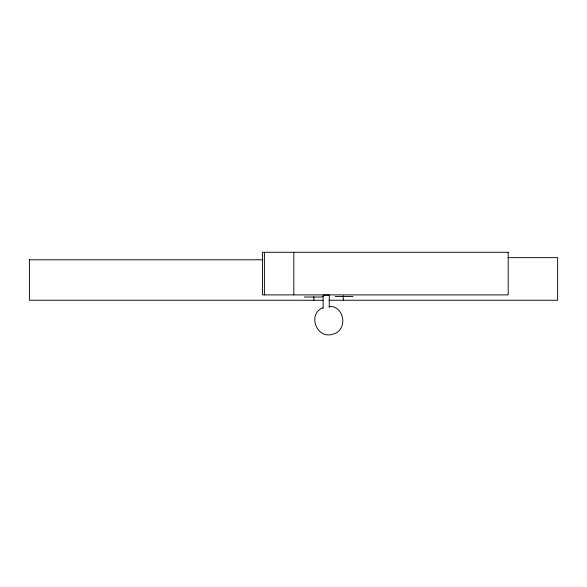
<?xml version="1.0" encoding="UTF-8"?>
<svg xmlns="http://www.w3.org/2000/svg" width="587" height="587" viewBox="0 0 587 587"><rect width="100%" height="100%" fill="white"/><g stroke="black" fill="none" stroke-linecap="round" stroke-linejoin="round"><path stroke-width="0.88" d="M322.806 307.793C307.214 313.95 316.488 339.271 332.433 334.289C348.106 331.097 345.163 305.886 329.182 306.37M508.181 257.649L557.65 257.649L557.65 300.243L329.028 300.243M29.35 259.792L262.837 259.792M323.136 295.122L329.263 295.122L329.263 307.559M322.278 296.354L323.466 296.354M335.324 296.567L353.095 296.567M304.249 297.029L322.028 297.029M322.967 300.243L29.409 300.243L29.409 259.792M343.278 295.716L343.278 300.243M323.136 296.009L323.136 308.446M313.884 296.618L313.884 300.243M293.808 252.293L293.808 294.894M264.407 252.293L264.407 294.894M508.181 252.293L262.521 252.293L262.521 294.894L508.181 294.894L508.181 252.293"/></g></svg>
